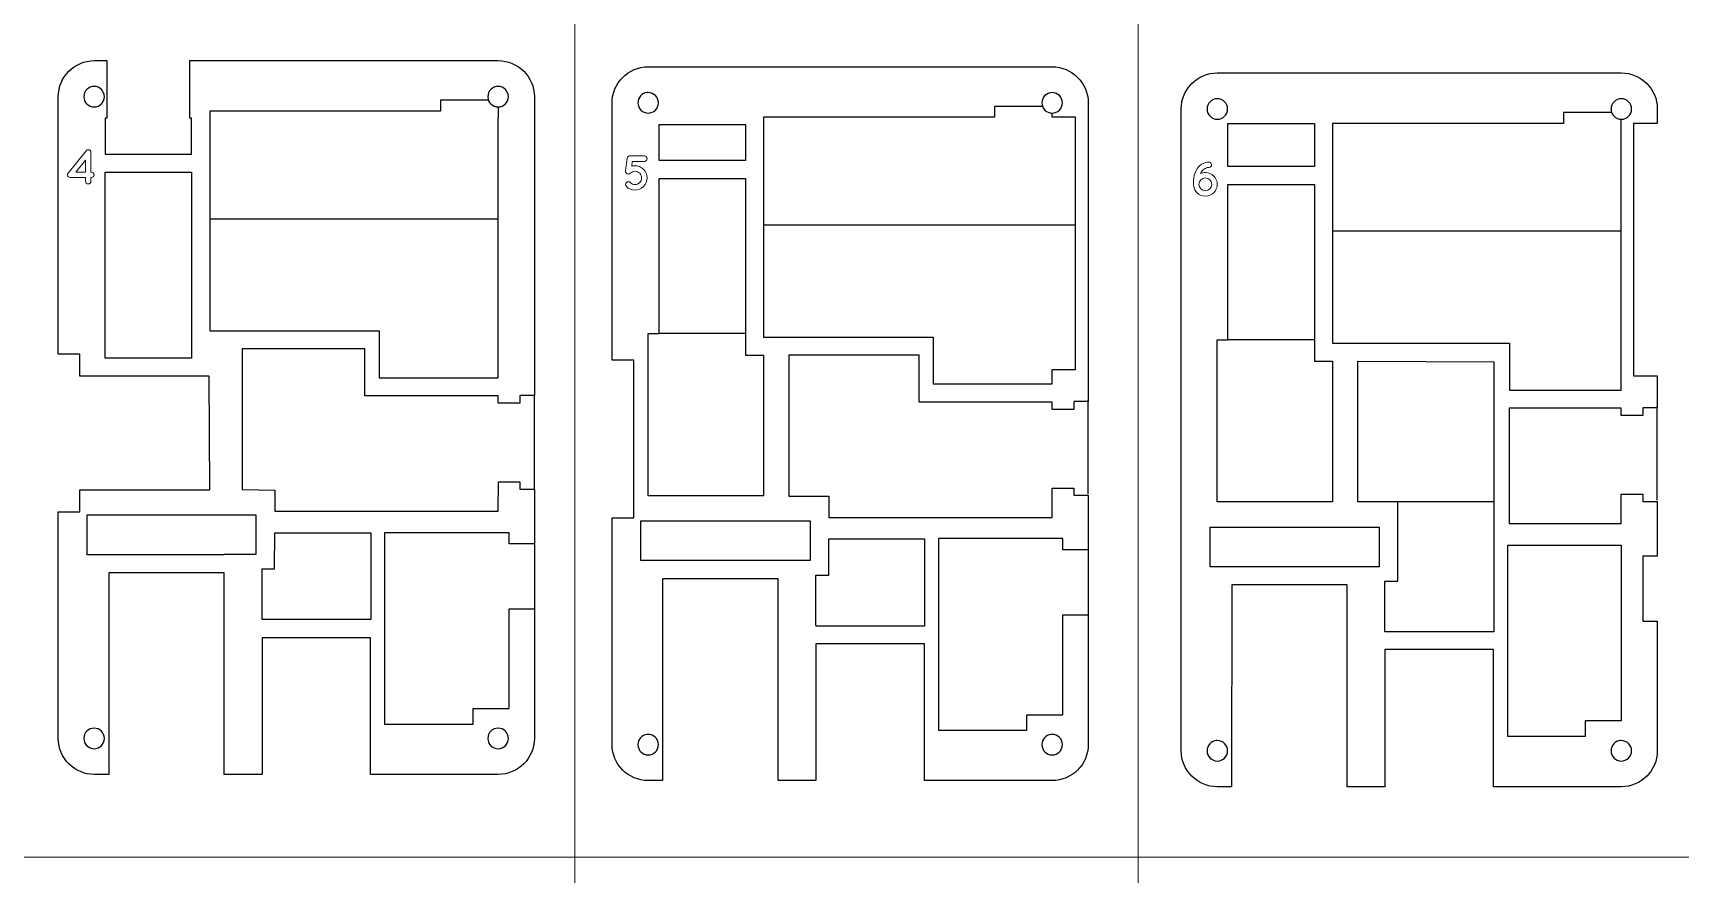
# Model space of a CAD drawing. Header units: millimetres. Extents: x -1309 to 1857, y -1546 to 39.
# Drawn here: x 331.2 to 559.5, y -268 to -151.3 of the extents above; entities that cross this region are included whole.
import ezdxf

# ---------------------------------------------------------------- set-up
doc = ezdxf.new("R2010")
doc.units = ezdxf.units.MM
doc.header["$LTSCALE"] = 0.5
doc.layers.get('0').update_dxf_attribs({"lineweight": 18})
for name, color, linetype in [('Cutting', 102, 'Continuous'), ('Etching', 10, 'Continuous'), ('Material entfernen', 2, 'Continuous')]:
    doc.layers.add(name, color=color, linetype=linetype)

# ---------------------------------------------------------------- blocks, each defined once
blk = doc.blocks.new('block 12')
at = {"layer": 'Etching', "color": 1, "lineweight": 9, "true_color": 0xff0000}
blk.add_lwpolyline([(47.96, 255.02), (46.61, 255.02), (47.96, 256.69), (47.96, 255.02)], dxfattribs=at)
blk.add_open_spline([(48.77, 255.02), (48.77, 255.02), (48.7, 255.02), (48.7, 255.02), (48.7, 255.02), (48.7, 257.76), (48.7, 257.76), (48.7, 257.76), (48.7, 257.77), (48.7, 257.78), (48.7, 257.79), (48.69, 257.8), (48.69, 257.81), (48.69, 257.83), (48.69, 257.84), (48.69, 257.85), (48.69, 257.86), (48.68, 257.87), (48.68, 257.88), (48.67, 257.9), (48.67, 257.91), (48.67, 257.92), (48.66, 257.93), (48.65, 257.94), (48.65, 257.95), (48.64, 257.97), (48.63, 257.97), (48.63, 257.98), (48.62, 257.99), (48.61, 258), (48.61, 258.01), (48.6, 258.02), (48.59, 258.02), (48.58, 258.04), (48.58, 258.04), (48.57, 258.05), (48.56, 258.05), (48.56, 258.06), (48.55, 258.06), (48.55, 258.06), (48.54, 258.06), (48.53, 258.07), (48.52, 258.08), (48.51, 258.08), (48.5, 258.09), (48.48, 258.1), (48.48, 258.1), (48.46, 258.11), (48.46, 258.11), (48.44, 258.12), (48.42, 258.12), (48.42, 258.12), (48.4, 258.12), (48.4, 258.12), (48.38, 258.13), (48.38, 258.13), (48.36, 258.13), (48.34, 258.13), (48.34, 258.13), (48.34, 258.13), (48.33, 258.13), (48.32, 258.13), (48.32, 258.13), (48.32, 258.13), (48.3, 258.13), (48.28, 258.13), (48.27, 258.13), (48.26, 258.12), (48.25, 258.12), (48.24, 258.12), (48.22, 258.12), (48.21, 258.12), (48.2, 258.11), (48.19, 258.11), (48.18, 258.1), (48.17, 258.09), (48.15, 258.09), (48.15, 258.08), (48.13, 258.08), (48.13, 258.07), (48.11, 258.06), (48.1, 258.06), (48.1, 258.05), (48.09, 258.04), (48.07, 258.04), (48.06, 258.02), (48.06, 258.02), (48.05, 258.01), (48.04, 258), (48.04, 257.99), (48.04, 257.99), (48.04, 257.99), (45.53, 254.88), (45.53, 254.88), (45.4, 254.72), (45.42, 254.49), (45.59, 254.36), (45.66, 254.3), (45.74, 254.28), (45.82, 254.28), (45.82, 254.28), (45.83, 254.28), (45.83, 254.28), (45.83, 254.28), (45.84, 254.28), (45.84, 254.28), (45.84, 254.28), (47.96, 254.28), (47.96, 254.28), (47.96, 254.28), (47.96, 253.76), (47.96, 253.76), (47.96, 253.55), (48.12, 253.39), (48.33, 253.39), (48.54, 253.39), (48.7, 253.55), (48.7, 253.76), (48.7, 253.76), (48.7, 254.28), (48.7, 254.28), (48.7, 254.28), (48.77, 254.28), (48.77, 254.28), (48.98, 254.28), (49.15, 254.44), (49.15, 254.65), (49.15, 254.85), (48.98, 255.02), (48.77, 255.02)], degree=3, knots=[0, 0, 0, 0, 1, 1, 1, 2, 2, 2, 3, 3, 3, 4, 4, 4, 5, 5, 5, 6, 6, 6, 7, 7, 7, 8, 8, 8, 9, 9, 9, 10, 10, 10, 11, 11, 11, 12, 12, 12, 13, 13, 13, 14, 14, 14, 15, 15, 15, 16, 16, 16, 17, 17, 17, 18, 18, 18, 19, 19, 19, 20, 20, 20, 21, 21, 21, 22, 22, 22, 23, 23, 23, 24, 24, 24, 25, 25, 25, 26, 26, 26, 27, 27, 27, 28, 28, 28, 29, 29, 29, 30, 30, 30, 31, 31, 31, 32, 32, 32, 33, 33, 33, 34, 34, 34, 35, 35, 35, 36, 36, 36, 37, 37, 37, 38, 38, 38, 39, 39, 39, 40, 40, 40, 41, 41, 41, 42, 42, 42, 43, 43, 43, 43], dxfattribs=at)
blk = doc.blocks.new('block 13')
at = {"layer": 'Etching', "color": 1, "lineweight": 9, "true_color": 0xff0000}
blk.add_open_spline([(115.33, 256.76), (115.19, 256.76), (115.03, 256.74), (114.88, 256.69), (114.88, 256.69), (114.96, 257.36), (114.96, 257.36), (114.96, 257.36), (116.63, 257.36), (116.63, 257.36), (116.84, 257.36), (117.01, 257.54), (117.01, 257.74), (117.01, 257.96), (116.84, 258.13), (116.63, 258.13), (116.63, 258.13), (114.63, 258.13), (114.63, 258.13), (114.56, 258.13), (114.51, 258.12), (114.45, 258.09), (114.45, 258.08), (114.44, 258.08), (114.43, 258.08), (114.43, 258.07), (114.42, 258.07), (114.41, 258.06), (114.32, 258), (114.26, 257.91), (114.24, 257.79), (114.24, 257.79), (114.03, 256.04), (114.03, 256.04), (114.03, 256), (114.03, 255.96), (114.03, 255.92), (114.03, 255.92), (114.04, 255.92), (114.04, 255.91), (114.04, 255.9), (114.05, 255.88), (114.05, 255.86), (114.05, 255.85), (114.06, 255.84), (114.06, 255.83), (114.07, 255.83), (114.07, 255.82), (114.07, 255.81), (114.09, 255.78), (114.12, 255.75), (114.14, 255.72), (114.29, 255.57), (114.53, 255.57), (114.68, 255.72), (114.86, 255.9), (115.1, 255.98), (115.33, 255.98), (115.57, 255.98), (115.8, 255.9), (115.98, 255.72), (116.16, 255.54), (116.25, 255.31), (116.25, 255.07), (116.25, 254.84), (116.15, 254.6), (115.98, 254.43), (115.8, 254.24), (115.56, 254.15), (115.33, 254.15), (115.09, 254.15), (114.86, 254.24), (114.68, 254.43), (114.53, 254.57), (114.28, 254.57), (114.14, 254.43), (113.99, 254.27), (113.99, 254.03), (114.14, 253.88), (114.46, 253.55), (114.9, 253.39), (115.32, 253.39), (115.32, 253.39), (115.32, 253.39), (115.33, 253.39), (115.76, 253.39), (116.19, 253.55), (116.52, 253.88), (116.84, 254.21), (117.01, 254.64), (117.01, 255.07), (117.01, 255.5), (116.85, 255.94), (116.52, 256.26), (116.19, 256.59), (115.76, 256.76), (115.33, 256.76)], degree=3, knots=[0, 0, 0, 0, 1, 1, 1, 2, 2, 2, 3, 3, 3, 4, 4, 4, 5, 5, 5, 6, 6, 6, 7, 7, 7, 8, 8, 8, 9, 9, 9, 10, 10, 10, 11, 11, 11, 12, 12, 12, 13, 13, 13, 14, 14, 14, 15, 15, 15, 16, 16, 16, 17, 17, 17, 18, 18, 18, 19, 19, 19, 20, 20, 20, 21, 21, 21, 22, 22, 22, 23, 23, 23, 24, 24, 24, 25, 25, 25, 26, 26, 26, 27, 27, 27, 28, 28, 28, 29, 29, 29, 30, 30, 30, 31, 31, 31, 32, 32, 32, 32], dxfattribs=at)
blk = doc.blocks.new('block 9')
at = {"layer": 'Etching', "color": 1, "lineweight": 9, "true_color": 0xff0000}
for points, knots in [([(183.51, 256.67), (183.28, 256.67), (183.06, 256.62), (182.86, 256.53), (182.89, 256.59), (182.91, 256.65), (182.95, 256.71), (183.06, 256.91), (183.21, 257.07), (183.37, 257.18), (183.55, 257.29), (183.75, 257.36), (184.01, 257.37), (184.22, 257.39), (184.38, 257.56), (184.38, 257.76), (184.36, 257.97), (184.19, 258.13), (183.98, 258.12), (183.6, 258.11), (183.25, 257.99), (182.97, 257.81), (182.54, 257.52), (182.26, 257.09), (182.09, 256.65), (181.92, 256.2), (181.86, 255.71), (181.86, 255.26), (181.86, 255.13), (181.86, 255), (181.87, 254.87), (181.88, 254.87), (181.88, 254.87), (181.88, 254.86), (181.96, 254.03), (182.66, 253.39), (183.51, 253.39), (184.42, 253.39), (185.16, 254.12), (185.16, 255.03), (185.16, 255.94), (184.42, 256.67), (183.51, 256.67)], [0, 0, 0, 0, 1, 1, 1, 2, 2, 2, 3, 3, 3, 4, 4, 4, 5, 5, 5, 6, 6, 6, 7, 7, 7, 8, 8, 8, 9, 9, 9, 10, 10, 10, 11, 11, 11, 12, 12, 12, 13, 13, 13, 14, 14, 14, 14]), ([(183.51, 254.14), (183.02, 254.14), (182.62, 254.53), (182.62, 255.03), (182.62, 255.52), (183.02, 255.92), (183.51, 255.92), (184, 255.92), (184.4, 255.52), (184.4, 255.03), (184.4, 254.53), (184, 254.14), (183.51, 254.14)], [0, 0, 0, 0, 1, 1, 1, 2, 2, 2, 3, 3, 3, 4, 4, 4, 4])]:
    blk.add_open_spline(points, degree=3, knots=knots, dxfattribs=at)

msp = doc.modelspace()

# ---------------------------------------------------------------- linework, layer by layer
for p, q in [((406.25, 0), (406.25, -515.62)), ((484.38, 0), (484.38, -515.62)), ((0, -265.62), (718.75, -265.62))]:
    msp.add_line(p, q)
at = {"layer": 'Cutting'}
for points in [[(394.31, -160.65), (387.66, -160.65), (387.66, -162.15), (355.66, -162.15), (355.66, -192.64), (379.16, -192.64), (379.16, -193.15), (379.16, -199.15), (395.66, -199.15), (395.66, -163.02), (395.67, -163.02), (395.67, -161.58)], [(471.11, -161.5), (464.44, -161.5), (464.44, -163), (432.43, -163), (432.43, -193.49), (455.93, -193.49), (455.93, -194), (455.94, -194), (455.94, -199.99), (472.43, -199.99), (472.43, -197.99), (475.68, -197.99), (475.68, -163), (472.44, -163), (472.44, -162.44)], [(417.94, -164), (429.93, -164), (429.93, -168.98), (417.94, -168.98), (417.94, -164)], [(496.81, -163.86), (508.81, -163.86), (508.81, -169.84), (496.81, -169.84), (496.81, -163.86)], [(550, -162.36), (543.32, -162.36), (543.32, -163.86), (511.3, -163.86), (511.3, -194.34), (535.81, -194.34), (535.81, -200.85), (551.32, -200.85), (551.32, -163.29)], [(341.17, -170.63), (353.15, -170.63), (353.15, -196.4), (341.17, -196.4), (341.17, -170.63)], [(417.94, -171.48), (429.93, -171.48), (429.93, -195.99), (432.43, -195.99), (432.44, -195.99), (432.44, -215.5), (416.44, -215.5), (416.44, -193), (417.94, -193), (417.94, -171.48)], [(496.81, -172.34), (508.81, -172.34), (508.81, -196.84), (511.3, -196.84), (511.31, -196.84), (511.31, -216.35), (495.31, -216.35), (495.31, -193.85), (496.81, -193.85), (496.81, -172.34)], [(514.81, -196.84), (533.66, -196.9), (533.66, -234.36), (518.56, -234.36), (518.56, -227.34), (520.34, -227.34), (520.34, -216.35), (514.81, -216.35), (514.81, -196.84)], [(400.66, -214.57), (400.66, -201.57)], [(477.43, -215.24), (477.43, -202.24)], [(556.32, -216.09), (556.32, -203.09)], [(338.66, -218.15), (362.06, -218.15), (362.06, -223.65), (357.67, -223.65), (357.67, -223.66), (341.66, -223.66), (338.66, -223.66), (338.66, -218.15)], [(415.43, -218.99), (438.89, -218.99), (438.89, -224.49), (434.45, -224.49), (434.45, -224.49), (418.44, -224.49), (415.43, -224.49), (415.43, -218.99)], [(364.67, -220.63), (378.01, -220.65), (378.01, -232.66), (362.92, -232.66), (362.92, -225.64), (364.66, -225.64), (364.67, -220.63)], [(494.32, -219.85), (517.77, -219.85), (517.77, -225.35), (494.32, -225.36), (494.32, -219.85)], [(400.66, -222.15), (400.66, -231.15)], [(441.47, -221.48), (454.75, -221.48), (454.75, -233.58), (439.72, -233.58), (439.72, -233.49), (439.69, -233.49), (439.69, -226.49), (441.47, -226.49), (441.47, -221.48)], [(477.43, -222.99), (477.43, -232)], [(535.62, -222.36), (551.32, -222.36), (551.32, -246.72), (546.31, -246.72), (546.31, -248.86), (535.62, -248.86), (535.62, -222.36)]]:
    msp.add_lwpolyline(points, dxfattribs=at)
for points, knots in [([(339.67, -155.15), (336.92, -155.15), (334.67, -157.4), (334.67, -160.15), (334.67, -160.15), (334.67, -195.86), (334.67, -195.86), (334.67, -195.86), (337.66, -195.86), (337.66, -195.86), (337.66, -195.86), (337.66, -198.9), (337.66, -198.9), (337.66, -198.9), (355.57, -198.9), (355.57, -198.9), (355.57, -198.9), (355.66, -214.65), (355.66, -214.65), (355.66, -214.65), (337.66, -214.65), (337.66, -214.65), (337.66, -214.65), (337.67, -217.7), (337.67, -217.7), (337.67, -217.7), (334.67, -217.7), (334.67, -217.7), (334.67, -217.7), (334.67, -249.15), (334.67, -249.15), (334.67, -251.9), (336.92, -254.14), (339.67, -254.14), (339.67, -254.14), (341.66, -254.14), (341.66, -254.14), (341.66, -254.14), (341.66, -247.15), (341.66, -247.15), (341.66, -247.15), (341.66, -226.17), (341.66, -226.17), (341.66, -226.17), (357.67, -226.17), (357.67, -226.17), (357.67, -226.17), (357.67, -254.15), (357.67, -254.15), (357.67, -254.15), (362.91, -254.15), (362.91, -254.15), (362.91, -254.15), (362.91, -235.19), (362.91, -235.19), (362.91, -235.19), (377.96, -235.19), (377.96, -235.19), (377.96, -235.19), (377.96, -254.14), (377.96, -254.14), (377.96, -254.14), (395.66, -254.14), (395.66, -254.14), (398.41, -254.14), (400.66, -251.9), (400.66, -249.15), (400.66, -249.15), (400.66, -231.15), (400.66, -231.15), (400.66, -231.15), (397.16, -231.15), (397.16, -231.15), (397.16, -231.15), (397.16, -245.01), (397.16, -245.01), (397.16, -245.01), (392.16, -245.01), (392.16, -245.01), (392.16, -245.01), (392.16, -247.15), (392.16, -247.15), (392.16, -247.15), (379.91, -247.15), (379.91, -247.15), (379.91, -247.15), (379.91, -220.65), (379.91, -220.65), (379.91, -220.65), (397.16, -220.65), (397.16, -220.65), (397.16, -220.65), (397.16, -222.15), (397.16, -222.15), (397.16, -222.15), (400.66, -222.15), (400.66, -222.15), (400.66, -222.15), (400.66, -214.57), (400.66, -214.57), (400.66, -214.57), (398.66, -214.57), (398.66, -214.57), (398.66, -214.57), (398.67, -213.57), (398.67, -213.57), (398.67, -213.57), (395.67, -213.57), (395.67, -213.57), (395.67, -213.57), (395.66, -217.65), (395.66, -217.65), (395.66, -217.65), (364.67, -217.65), (364.67, -217.65), (364.67, -217.65), (364.68, -214.72), (364.68, -214.72), (364.68, -214.72), (360.16, -214.64), (360.16, -214.64), (360.16, -214.64), (360.16, -195.13), (360.16, -195.13), (360.16, -195.13), (377.18, -195.13), (377.18, -195.13), (377.18, -195.13), (377.18, -195.2), (377.18, -195.2), (377.18, -195.2), (377.18, -201.65), (377.18, -201.65), (377.18, -201.65), (395.66, -201.65), (395.66, -201.65), (395.66, -201.65), (395.66, -202.67), (395.66, -202.67), (395.66, -202.67), (398.66, -202.67), (398.66, -202.67), (398.66, -202.67), (398.66, -201.57), (398.66, -201.57), (398.66, -201.57), (400.66, -201.57), (400.66, -201.57), (400.66, -201.57), (400.66, -160.15), (400.66, -160.15), (400.66, -157.4), (398.41, -155.15), (395.66, -155.15), (395.66, -155.15), (352.9, -155.15), (352.9, -155.15), (352.9, -155.15), (352.9, -163.15), (352.9, -163.15), (352.9, -163.15), (353.15, -163.15), (353.15, -163.15), (353.15, -163.15), (353.15, -168.13), (353.15, -168.13), (353.15, -168.13), (341.17, -168.13), (341.17, -168.13), (341.17, -168.13), (341.17, -163.15), (341.17, -163.15), (341.17, -163.15), (341.42, -163.15), (341.42, -163.15), (341.42, -163.15), (341.42, -155.15), (341.42, -155.15), (341.42, -155.15), (339.67, -155.15), (339.67, -155.15)], [0, 0, 0, 0, 1, 1, 1, 2, 2, 2, 3, 3, 3, 4, 4, 4, 5, 5, 5, 6, 6, 6, 7, 7, 7, 8, 8, 8, 9, 9, 9, 10, 10, 10, 11, 11, 11, 12, 12, 12, 13, 13, 13, 14, 14, 14, 15, 15, 15, 16, 16, 16, 17, 17, 17, 18, 18, 18, 19, 19, 19, 20, 20, 20, 21, 21, 21, 22, 22, 22, 23, 23, 23, 24, 24, 24, 25, 25, 25, 26, 26, 26, 27, 27, 27, 28, 28, 28, 29, 29, 29, 30, 30, 30, 31, 31, 31, 32, 32, 32, 33, 33, 33, 34, 34, 34, 35, 35, 35, 36, 36, 36, 37, 37, 37, 38, 38, 38, 39, 39, 39, 40, 40, 40, 41, 41, 41, 42, 42, 42, 43, 43, 43, 44, 44, 44, 45, 45, 45, 46, 46, 46, 47, 47, 47, 48, 48, 48, 49, 49, 49, 50, 50, 50, 51, 51, 51, 52, 52, 52, 53, 53, 53, 54, 54, 54, 55, 55, 55, 56, 56, 56, 57, 57, 57, 58, 58, 58, 59, 59, 59, 60, 60, 60, 60]), ([(416.44, -156), (413.69, -156), (411.44, -158.25), (411.44, -161), (411.44, -161), (411.44, -196.71), (411.44, -196.71), (411.44, -196.71), (414.44, -196.71), (414.44, -196.71), (414.44, -196.71), (414.44, -218.54), (414.44, -218.54), (414.44, -218.54), (411.44, -218.54), (411.44, -218.54), (411.44, -218.54), (411.44, -250), (411.44, -250), (411.44, -252.75), (413.69, -254.99), (416.44, -254.99), (416.44, -254.99), (418.43, -254.99), (418.43, -254.99), (418.43, -254.99), (418.43, -248), (418.43, -248), (418.43, -248), (418.44, -248), (418.44, -248), (418.44, -248), (418.44, -227), (418.44, -227), (418.44, -227), (434.44, -227), (434.44, -227), (434.44, -227), (434.44, -255), (434.44, -255), (434.44, -255), (439.69, -255), (439.69, -255), (439.69, -255), (439.69, -236.02), (439.69, -236.02), (439.69, -236.02), (454.74, -236.02), (454.74, -236.02), (454.74, -236.02), (454.74, -254.99), (454.74, -254.99), (454.74, -254.99), (472.43, -254.99), (472.43, -254.99), (475.18, -254.99), (477.43, -252.75), (477.43, -250), (477.43, -250), (477.43, -232), (477.43, -232), (477.43, -232), (473.93, -232), (473.93, -232), (473.93, -232), (473.93, -245.86), (473.93, -245.86), (473.93, -245.86), (468.93, -245.86), (468.93, -245.86), (468.93, -245.86), (468.93, -248), (468.93, -248), (468.93, -248), (456.68, -248), (456.68, -248), (456.68, -248), (456.68, -221.44), (456.68, -221.44), (456.68, -221.44), (473.93, -221.44), (473.93, -221.44), (473.93, -221.44), (473.93, -222.99), (473.93, -222.99), (473.93, -222.99), (477.43, -222.99), (477.43, -222.99), (477.43, -222.99), (477.43, -215.42), (477.43, -215.42), (477.43, -215.42), (475.44, -215.42), (475.44, -215.42), (475.44, -215.42), (475.44, -214.43), (475.44, -214.43), (475.44, -214.43), (472.43, -214.43), (472.43, -214.43), (472.43, -214.43), (472.43, -218.5), (472.43, -218.5), (472.43, -218.5), (441.47, -218.5), (441.47, -218.5), (441.47, -218.5), (441.47, -215.54), (441.47, -215.54), (441.47, -215.54), (435.93, -215.54), (435.93, -215.54), (435.93, -215.54), (435.93, -195.98), (435.93, -195.98), (435.93, -195.98), (454, -195.98), (454, -195.98), (454, -195.98), (454, -196.11), (454, -196.11), (454, -196.11), (454, -202.5), (454, -202.5), (454, -202.5), (472.43, -202.5), (472.43, -202.5), (472.43, -202.5), (472.43, -203.52), (472.43, -203.52), (472.43, -203.52), (475.44, -203.52), (475.44, -203.52), (475.44, -203.52), (475.44, -202.42), (475.44, -202.42), (475.44, -202.42), (477.43, -202.42), (477.43, -202.42), (477.43, -202.42), (477.43, -161), (477.43, -161), (477.43, -158.25), (475.18, -156), (472.43, -156), (472.43, -156), (416.44, -156), (416.44, -156)], [0, 0, 0, 0, 1, 1, 1, 2, 2, 2, 3, 3, 3, 4, 4, 4, 5, 5, 5, 6, 6, 6, 7, 7, 7, 8, 8, 8, 9, 9, 9, 10, 10, 10, 11, 11, 11, 12, 12, 12, 13, 13, 13, 14, 14, 14, 15, 15, 15, 16, 16, 16, 17, 17, 17, 18, 18, 18, 19, 19, 19, 20, 20, 20, 21, 21, 21, 22, 22, 22, 23, 23, 23, 24, 24, 24, 25, 25, 25, 26, 26, 26, 27, 27, 27, 28, 28, 28, 29, 29, 29, 30, 30, 30, 31, 31, 31, 32, 32, 32, 33, 33, 33, 34, 34, 34, 35, 35, 35, 36, 36, 36, 37, 37, 37, 38, 38, 38, 39, 39, 39, 40, 40, 40, 41, 41, 41, 42, 42, 42, 43, 43, 43, 44, 44, 44, 45, 45, 45, 46, 46, 46, 47, 47, 47, 48, 48, 48, 49, 49, 49, 49]), ([(495.32, -156.85), (492.57, -156.85), (490.32, -159.1), (490.32, -161.85), (490.32, -161.85), (490.32, -250.86), (490.32, -250.86), (490.32, -253.6), (492.57, -255.85), (495.32, -255.85), (495.32, -255.85), (497.31, -255.85), (497.31, -255.85), (497.31, -255.85), (497.32, -227.86), (497.32, -227.86), (497.32, -227.86), (513.32, -227.86), (513.32, -227.86), (513.32, -227.86), (513.32, -255.86), (513.32, -255.86), (513.32, -255.86), (518.56, -255.86), (518.56, -255.86), (518.56, -255.86), (518.56, -236.83), (518.56, -236.83), (518.56, -236.83), (533.61, -236.83), (533.61, -236.83), (533.61, -236.83), (533.61, -255.85), (533.61, -255.85), (533.61, -255.85), (551.32, -255.85), (551.32, -255.85), (554.07, -255.85), (556.32, -253.6), (556.32, -250.86), (556.32, -250.86), (556.32, -232.86), (556.32, -232.86), (556.32, -232.86), (554.31, -232.86), (554.31, -232.86), (554.31, -232.86), (554.31, -223.85), (554.31, -223.85), (554.31, -223.85), (556.32, -223.85), (556.32, -223.85), (556.32, -223.85), (556.32, -216.28), (556.32, -216.28), (556.32, -216.28), (554.31, -216.28), (554.31, -216.28), (554.31, -216.28), (554.31, -215.29), (554.31, -215.29), (554.31, -215.29), (551.32, -215.29), (551.32, -215.29), (551.32, -215.29), (551.32, -219.35), (551.32, -219.35), (551.32, -219.35), (535.78, -219.35), (535.78, -219.35), (535.78, -219.35), (535.78, -203.36), (535.78, -203.36), (535.78, -203.36), (551.32, -203.36), (551.32, -203.36), (551.32, -203.36), (551.32, -204.38), (551.32, -204.38), (551.32, -204.38), (554.31, -204.38), (554.31, -204.38), (554.31, -204.38), (554.31, -203.28), (554.31, -203.28), (554.31, -203.28), (556.32, -203.28), (556.32, -203.28), (556.32, -203.28), (556.32, -199.85), (556.32, -199.85), (556.32, -199.85), (556.32, -198.85), (556.32, -198.85), (556.32, -198.85), (553.04, -198.85), (553.04, -198.85), (553.04, -198.85), (553.04, -163.86), (553.04, -163.86), (553.04, -163.86), (556.32, -163.86), (556.32, -163.86), (556.32, -163.86), (556.32, -162.36), (556.32, -162.36), (556.32, -162.36), (556.32, -161.85), (556.32, -161.85), (556.32, -159.1), (554.07, -156.85), (551.32, -156.85), (551.32, -156.85), (546.79, -156.85), (546.79, -156.85), (546.79, -156.85), (495.32, -156.85), (495.32, -156.85)], [0, 0, 0, 0, 1, 1, 1, 2, 2, 2, 3, 3, 3, 4, 4, 4, 5, 5, 5, 6, 6, 6, 7, 7, 7, 8, 8, 8, 9, 9, 9, 10, 10, 10, 11, 11, 11, 12, 12, 12, 13, 13, 13, 14, 14, 14, 15, 15, 15, 16, 16, 16, 17, 17, 17, 18, 18, 18, 19, 19, 19, 20, 20, 20, 21, 21, 21, 22, 22, 22, 23, 23, 23, 24, 24, 24, 25, 25, 25, 26, 26, 26, 27, 27, 27, 28, 28, 28, 29, 29, 29, 30, 30, 30, 31, 31, 31, 32, 32, 32, 33, 33, 33, 34, 34, 34, 35, 35, 35, 36, 36, 36, 37, 37, 37, 38, 38, 38, 39, 39, 39, 39]), ([(339.64, -158.72), (340.43, -158.72), (341.06, -159.36), (341.06, -160.15), (341.06, -160.94), (340.43, -161.57), (339.64, -161.57), (338.85, -161.57), (338.21, -160.94), (338.21, -160.15), (338.21, -159.36), (338.85, -158.72), (339.64, -158.72)], [0, 0, 0, 0, 1, 1, 1, 2, 2, 2, 3, 3, 3, 4, 4, 4, 4]), ([(395.64, -158.72), (396.43, -158.72), (397.06, -159.36), (397.06, -160.15), (397.06, -160.94), (396.43, -161.57), (395.64, -161.57), (394.85, -161.57), (394.21, -160.94), (394.21, -160.15), (394.21, -159.36), (394.85, -158.72), (395.64, -158.72)], [0, 0, 0, 0, 1, 1, 1, 2, 2, 2, 3, 3, 3, 4, 4, 4, 4]), ([(416.3, -159.58), (416.35, -159.57), (416.39, -159.58), (416.44, -159.58), (417.23, -159.58), (417.86, -160.22), (417.86, -161.01), (417.86, -161.79), (417.23, -162.43), (416.44, -162.43), (415.65, -162.43), (415.01, -161.79), (415.01, -161.01), (415.01, -160.27), (415.58, -159.65), (416.3, -159.58)], [0, 0, 0, 0, 1, 1, 1, 2, 2, 2, 3, 3, 3, 4, 4, 4, 5, 5, 5, 5]), ([(472.44, -159.58), (473.23, -159.58), (473.86, -160.22), (473.86, -161.01), (473.86, -161.79), (473.23, -162.43), (472.44, -162.43), (471.65, -162.43), (471.01, -161.79), (471.01, -161.01), (471.01, -160.22), (471.65, -159.58), (472.44, -159.58)], [0, 0, 0, 0, 1, 1, 1, 2, 2, 2, 3, 3, 3, 4, 4, 4, 4]), ([(495.33, -160.43), (496.12, -160.43), (496.75, -161.08), (496.75, -161.86), (496.75, -162.65), (496.12, -163.28), (495.33, -163.28), (494.55, -163.28), (493.9, -162.65), (493.9, -161.86), (493.9, -161.08), (494.55, -160.43), (495.33, -160.43)], [0, 0, 0, 0, 1, 1, 1, 2, 2, 2, 3, 3, 3, 4, 4, 4, 4]), ([(551.33, -160.43), (552.12, -160.43), (552.75, -161.08), (552.75, -161.86), (552.75, -162.65), (552.12, -163.28), (551.33, -163.28), (550.55, -163.28), (549.9, -162.65), (549.9, -161.86), (549.9, -161.08), (550.55, -160.43), (551.33, -160.43)], [0, 0, 0, 0, 1, 1, 1, 2, 2, 2, 3, 3, 3, 4, 4, 4, 4]), ([(339.64, -247.72), (340.43, -247.72), (341.06, -248.35), (341.06, -249.14), (341.06, -249.93), (340.43, -250.57), (339.64, -250.57), (338.85, -250.57), (338.21, -249.93), (338.21, -249.14), (338.21, -248.35), (338.85, -247.72), (339.64, -247.72)], [0, 0, 0, 0, 1, 1, 1, 2, 2, 2, 3, 3, 3, 4, 4, 4, 4]), ([(395.63, -247.72), (396.42, -247.72), (397.06, -248.35), (397.06, -249.14), (397.06, -249.93), (396.42, -250.57), (395.63, -250.57), (394.84, -250.57), (394.21, -249.93), (394.21, -249.14), (394.21, -248.35), (394.84, -247.72), (395.63, -247.72)], [0, 0, 0, 0, 1, 1, 1, 2, 2, 2, 3, 3, 3, 4, 4, 4, 4]), ([(416.3, -248.58), (416.35, -248.57), (416.39, -248.58), (416.44, -248.58), (417.23, -248.58), (417.86, -249.21), (417.86, -250), (417.86, -250.79), (417.23, -251.43), (416.44, -251.43), (415.65, -251.43), (415.01, -250.79), (415.01, -250), (415.01, -249.26), (415.58, -248.65), (416.3, -248.58)], [0, 0, 0, 0, 1, 1, 1, 2, 2, 2, 3, 3, 3, 4, 4, 4, 5, 5, 5, 5]), ([(472.29, -248.58), (472.34, -248.57), (472.38, -248.58), (472.43, -248.58), (473.22, -248.58), (473.86, -249.21), (473.86, -250), (473.86, -250.79), (473.22, -251.43), (472.43, -251.43), (471.64, -251.43), (471.01, -250.79), (471.01, -250), (471.01, -249.26), (471.57, -248.65), (472.29, -248.58)], [0, 0, 0, 0, 1, 1, 1, 2, 2, 2, 3, 3, 3, 4, 4, 4, 5, 5, 5, 5]), ([(495.19, -249.44), (495.24, -249.43), (495.28, -249.44), (495.33, -249.44), (496.12, -249.44), (496.75, -250.07), (496.75, -250.86), (496.75, -251.64), (496.12, -252.28), (495.33, -252.28), (494.55, -252.28), (493.9, -251.64), (493.9, -250.86), (493.9, -250.12), (494.47, -249.51), (495.19, -249.44)], [0, 0, 0, 0, 1, 1, 1, 2, 2, 2, 3, 3, 3, 4, 4, 4, 5, 5, 5, 5]), ([(551.18, -249.44), (551.23, -249.43), (551.28, -249.44), (551.32, -249.44), (552.11, -249.44), (552.75, -250.07), (552.75, -250.86), (552.75, -251.64), (552.11, -252.28), (551.32, -252.28), (550.54, -252.28), (549.9, -251.64), (549.9, -250.86), (549.9, -250.12), (550.47, -249.51), (551.18, -249.44)], [0, 0, 0, 0, 1, 1, 1, 2, 2, 2, 3, 3, 3, 4, 4, 4, 5, 5, 5, 5])]:
    msp.add_open_spline(points, degree=3, knots=knots, dxfattribs=at)
at = {"layer": 'Material entfernen'}
for points in [[(395.66, -177.12), (355.65, -177.12)], [(475.67, -177.96), (432.54, -177.96)], [(551.32, -178.82), (511.3, -178.82)], [(429.93, -193), (417.94, -193)], [(508.81, -193.85), (496.81, -193.85)], [(533.66, -216.35), (520.34, -216.35)]]:
    msp.add_lwpolyline(points, dxfattribs=at)

# ---------------------------------------------------------------- block references
at = {"layer": 'Etching'}
for name, p in [('block 12', (290.49, -425.63)), ('block 13', (299.28, -426.48)), ('block 9', (310.16, -427.34))]:
    msp.add_blockref(name, p, dxfattribs=at)

doc.saveas('drawing.dxf')
